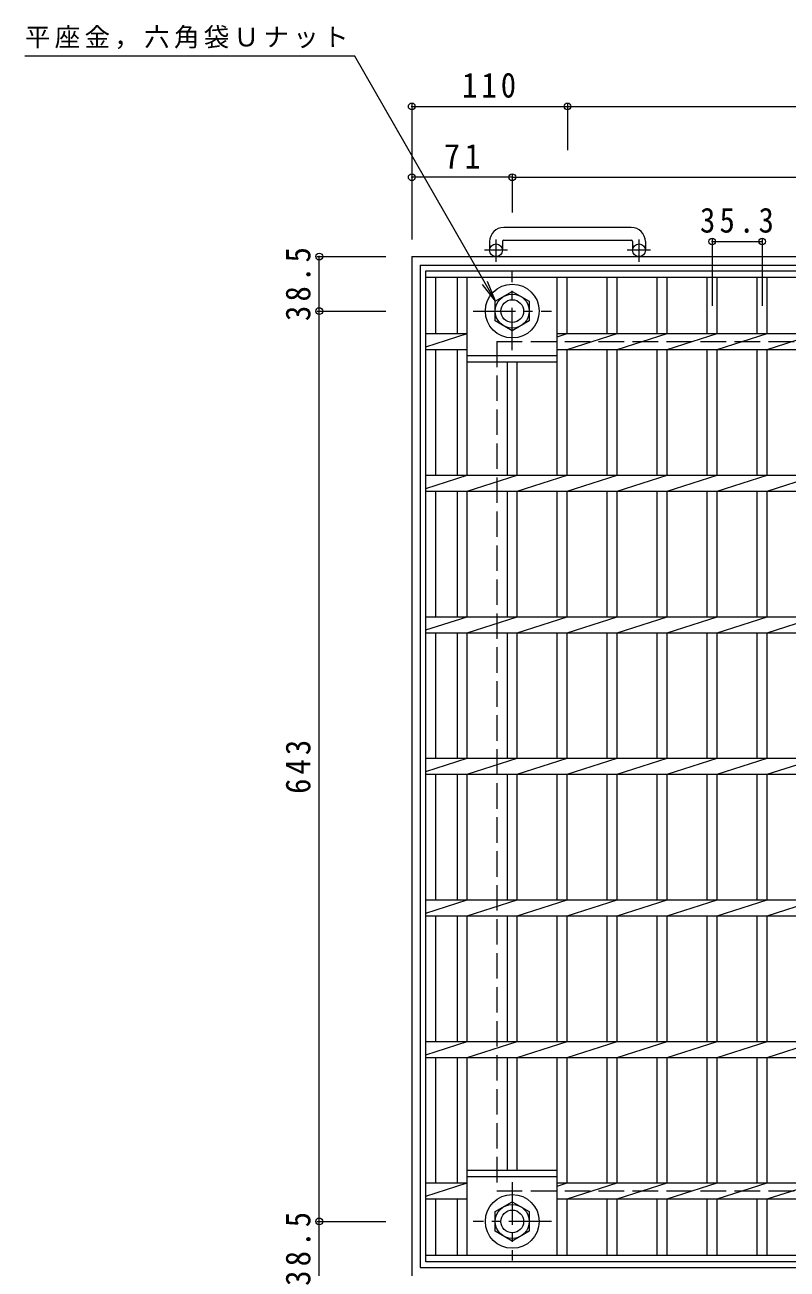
# Model space of a CAD drawing. Units: millimetres at full size, sheet at 1:6. Extents: x -901 to 1055, y -824 to 820.
# Drawn here: x -901 to -362, y -153 to 726 of the extents above; entities that cross this region are included whole.
import ezdxf

# ---------------------------------------------------------------- set-up
doc = ezdxf.new("R2010")
doc.units = ezdxf.units.MM
doc.header["$LTSCALE"] = 6
doc.header["$PDMODE"] = 32
doc.header["$PDSIZE"] = 4.8
doc.linetypes.add('CHAIN1', pattern=[8, 5, -1, 1, -1])
doc.linetypes.add('DASHED3', pattern=[4, 3, -1])
for name, color, linetype, lineweight in [('E-1', 2, 'Continuous', 9), ('E-2', 3, 'Continuous', 9), ('E-4', 7, 'Continuous', 9), ('E-5', 7, 'Continuous', 9)]:
    doc.layers.add(name, color=color, linetype=linetype, lineweight=lineweight)
doc.styles.add('ＭＳ ゴシック', font='')
doc.styles.get('ＭＳ ゴシック').set_extended_font_data('MS Gothic')

msp = doc.modelspace()

# ---------------------------------------------------------------- linework, layer by layer
at = {"layer": 'E-1'}
for p, q in [((-472.319, 582.693), (-562.319, 582.693)), ((-572.319, 572.694), (-572.319, 566.593)), ((-563.319, 572.694), (-563.319, 566.593)), ((-562.319, 573.693), (-472.319, 573.693)), ((-471.319, 572.694), (-471.319, 566.593)), ((-462.319, 572.694), (-462.319, 566.593)), ((-627.319, 562.094), (-627.319, -157.906)), ((-627.319, 562.094), (92.681, 562.094)), ((-621.319, 556.093), (-621.319, -151.906)), ((-621.319, 556.093), (86.681, 556.093)), ((-621.319, -151.906), (86.681, -151.906))]:
    msp.add_line(p, q, dxfattribs=at)
at = {"layer": 'E-1', "linetype": 'CHAIN1'}
for p, q in [((-567.819, 558.486), (-567.819, 574.084)), ((-466.819, 558.486), (-466.819, 574.084)), ((-559.656, 566.593), (-576.063, 566.593)), ((-458.656, 566.593), (-475.063, 566.593)), ((-556.318, 495.957), (-556.318, 551.231)), ((-583.955, 523.594), (-528.682, 523.594)), ((-556.318, -91.77), (-556.318, -147.043)), ((-528.682, -119.407), (-583.955, -119.407))]:
    msp.add_line(p, q, dxfattribs=at)
at = {"layer": 'E-1', "linetype": 'DASHED3'}
for p, q in [((-567.319, 502.094), (32.681, 502.094)), ((-567.319, 502.094), (-567.319, -97.907)), ((-567.319, -97.907), (32.681, -97.907))]:
    msp.add_line(p, q, dxfattribs=at)
at = {"layer": 'E-1'}
for points in [[(-544.318, 530.521), (-544.318, 516.665), (-556.318, 509.737), (-568.318, 516.665), (-568.318, 530.521), (-556.318, 537.45)], [(-568.319, -126.334), (-568.319, -112.478), (-556.318, -105.549), (-544.319, -112.478), (-544.319, -126.334), (-556.318, -133.263)]]:
    msp.add_lwpolyline(points, close=True, dxfattribs=at)
for centre, radius in [((-567.819, 566.593), 4.5), ((-466.819, 566.593), 4.5), ((-556.318, 523.594), 19), ((-556.318, 523.594), 12), ((-556.318, 523.594), 8), ((-556.318, -119.407), 19), ((-556.318, -119.407), 12), ((-556.318, -119.407), 8)]:
    msp.add_circle(centre, radius, dxfattribs=at)
for centre, radius, start, end in [((-562.319, 572.694), 10, 90, 180), ((-472.319, 572.694), 10, 0, 90), ((-562.319, 572.694), 1, 90, 180), ((-472.319, 572.694), 1, 0, 90)]:
    msp.add_arc(centre, radius, start, end, dxfattribs=at)
at = {"layer": 'E-2'}
for p, q in [((-617.319, -147.906), (-617.319, 552.094)), ((-617.319, 552.094), (82.681, 552.094)), ((-617.319, 547.594), (82.681, 547.594)), ((-610.319, 507.743), (-610.319, 547.594)), ((-595.118, 507.743), (-595.118, 547.594)), ((-588.118, 407.743), (-588.118, 547.594)), ((-524.518, 407.743), (-524.518, 547.594)), ((-517.518, 507.743), (-517.518, 547.594)), ((-489.218, 507.743), (-489.218, 547.594)), ((-482.218, 507.743), (-482.218, 547.594)), ((-453.918, 507.743), (-453.918, 547.594)), ((-446.919, 507.743), (-446.919, 547.594)), ((-418.618, 507.743), (-418.618, 547.594)), ((-411.618, 507.743), (-411.618, 547.594)), ((-383.318, 507.743), (-383.318, 547.594)), ((-376.318, 507.743), (-376.318, 547.594)), ((-617.319, 498.365), (-588.118, 507.744)), ((-617.319, 507.743), (-588.121, 507.743)), ((-524.518, 505.503), (-517.518, 507.744)), ((-524.518, 507.743), (-23.123, 507.743)), ((-517.518, 496.444), (-482.218, 507.744)), ((-482.219, 496.444), (-446.919, 507.744)), ((-446.919, 496.444), (-411.619, 507.744)), ((-411.619, 496.444), (-376.319, 507.744)), ((-376.319, 496.444), (-341.019, 507.744)), ((-617.319, 496.443), (-588.118, 496.443)), ((-610.319, 407.743), (-610.319, 496.443)), ((-595.118, 407.743), (-595.118, 496.443)), ((-524.518, 496.443), (-23.119, 496.443)), ((-517.518, 407.743), (-517.518, 496.443)), ((-489.218, 407.743), (-489.218, 496.443)), ((-482.218, 407.743), (-482.218, 496.443)), ((-453.918, 407.743), (-453.918, 496.443)), ((-446.919, 407.743), (-446.919, 496.443)), ((-418.618, 407.743), (-418.618, 496.443)), ((-411.618, 407.743), (-411.618, 496.443)), ((-383.318, 407.743), (-383.318, 496.443)), ((-376.318, 407.743), (-376.318, 496.443)), ((-524.518, 492.094), (-588.118, 492.094)), ((-524.518, 487.594), (-588.118, 487.594)), ((-559.818, 407.743), (-559.818, 487.594)), ((-552.818, 407.743), (-552.818, 487.594)), ((-617.319, 398.365), (-588.118, 407.744)), ((-617.319, 407.743), (82.681, 407.743)), ((-588.118, 396.444), (-552.818, 407.744)), ((-552.818, 396.444), (-517.518, 407.744)), ((-517.518, 396.444), (-482.218, 407.744)), ((-482.219, 396.444), (-446.919, 407.744)), ((-446.919, 396.444), (-411.619, 407.744)), ((-411.619, 396.444), (-376.319, 407.744)), ((-376.319, 396.444), (-341.019, 407.744)), ((-617.319, 396.443), (82.681, 396.443)), ((-610.319, 307.744), (-610.319, 396.443)), ((-595.118, 307.744), (-595.118, 396.443)), ((-588.118, 307.744), (-588.118, 396.443)), ((-559.818, 307.744), (-559.818, 396.443)), ((-552.818, 307.744), (-552.818, 396.443)), ((-524.518, 307.744), (-524.518, 396.443)), ((-517.518, 307.744), (-517.518, 396.443)), ((-489.218, 307.744), (-489.218, 396.443)), ((-482.218, 307.744), (-482.218, 396.443)), ((-453.918, 307.744), (-453.918, 396.443)), ((-446.919, 307.744), (-446.919, 396.443)), ((-418.618, 307.744), (-418.618, 396.443)), ((-411.618, 307.744), (-411.618, 396.443)), ((-383.318, 307.744), (-383.318, 396.443)), ((-376.318, 307.744), (-376.318, 396.443)), ((-617.319, 307.744), (82.681, 307.744)), ((-617.319, 298.364), (-588.118, 307.744)), ((-588.118, 296.444), (-552.818, 307.744)), ((-552.818, 296.444), (-517.518, 307.744)), ((-517.518, 296.444), (-482.218, 307.744)), ((-482.219, 296.444), (-446.919, 307.744)), ((-446.919, 296.444), (-411.619, 307.744)), ((-411.619, 296.444), (-376.319, 307.744)), ((-376.319, 296.444), (-341.019, 307.744)), ((-617.319, 296.444), (82.681, 296.444)), ((-610.319, 207.743), (-610.319, 296.444)), ((-595.118, 207.743), (-595.118, 296.444)), ((-588.118, 207.743), (-588.118, 296.444)), ((-559.818, 207.743), (-559.818, 296.444)), ((-552.818, 207.743), (-552.818, 296.444)), ((-524.518, 207.743), (-524.518, 296.444)), ((-517.518, 207.743), (-517.518, 296.444)), ((-489.218, 207.743), (-489.218, 296.444)), ((-482.218, 207.743), (-482.218, 296.444)), ((-453.918, 207.743), (-453.918, 296.444)), ((-446.919, 207.743), (-446.919, 296.444)), ((-418.618, 207.743), (-418.618, 296.444)), ((-411.618, 207.743), (-411.618, 296.444)), ((-383.318, 207.743), (-383.318, 296.444)), ((-376.318, 207.743), (-376.318, 296.444)), ((-617.319, 198.365), (-588.118, 207.744)), ((-617.319, 207.743), (82.681, 207.743)), ((-588.118, 196.444), (-552.818, 207.744)), ((-552.818, 196.444), (-517.518, 207.744)), ((-517.518, 196.444), (-482.218, 207.744)), ((-482.219, 196.444), (-446.919, 207.744)), ((-446.919, 196.444), (-411.619, 207.744)), ((-411.619, 196.444), (-376.319, 207.744)), ((-376.319, 196.444), (-341.019, 207.744)), ((-617.319, 196.443), (82.681, 196.443)), ((-610.319, 107.744), (-610.319, 196.443)), ((-595.118, 107.744), (-595.118, 196.443)), ((-588.118, 107.744), (-588.118, 196.443)), ((-559.818, 107.744), (-559.818, 196.443)), ((-552.818, 107.744), (-552.818, 196.443)), ((-524.518, 107.744), (-524.518, 196.443)), ((-517.518, 107.744), (-517.518, 196.443)), ((-489.218, 107.744), (-489.218, 196.443)), ((-482.218, 107.744), (-482.218, 196.443)), ((-453.918, 107.744), (-453.918, 196.443)), ((-446.919, 107.744), (-446.919, 196.443)), ((-418.618, 107.744), (-418.618, 196.443)), ((-411.618, 107.744), (-411.618, 196.443)), ((-383.318, 107.744), (-383.318, 196.443)), ((-376.318, 107.744), (-376.318, 196.443)), ((-617.319, 107.744), (82.681, 107.744)), ((-617.319, 98.365), (-588.118, 107.744)), ((-588.118, 96.444), (-552.818, 107.744)), ((-552.818, 96.444), (-517.518, 107.744)), ((-517.518, 96.444), (-482.218, 107.744)), ((-482.219, 96.444), (-446.919, 107.744)), ((-446.919, 96.444), (-411.619, 107.744)), ((-411.619, 96.444), (-376.319, 107.744)), ((-376.319, 96.444), (-341.019, 107.744)), ((-617.319, 96.443), (82.681, 96.443)), ((-610.319, 7.744), (-610.319, 96.443)), ((-595.118, 7.744), (-595.118, 96.443)), ((-588.118, 7.744), (-588.118, 96.443)), ((-559.818, 7.744), (-559.818, 96.443)), ((-552.818, 7.744), (-552.818, 96.443)), ((-524.518, 7.744), (-524.518, 96.443)), ((-517.518, 7.744), (-517.518, 96.443)), ((-489.218, 7.744), (-489.218, 96.443)), ((-482.218, 7.744), (-482.218, 96.443)), ((-453.918, 7.744), (-453.918, 96.443)), ((-446.919, 7.744), (-446.919, 96.443)), ((-418.618, 7.744), (-418.618, 96.443)), ((-411.618, 7.744), (-411.618, 96.443)), ((-383.318, 7.744), (-383.318, 96.443)), ((-376.318, 7.744), (-376.318, 96.443)), ((-617.319, 7.744), (82.681, 7.744)), ((-617.319, -1.635), (-588.118, 7.744)), ((-588.118, -3.555), (-552.818, 7.744)), ((-552.818, -3.555), (-517.518, 7.744)), ((-517.518, -3.555), (-482.218, 7.744)), ((-482.219, -3.555), (-446.919, 7.744)), ((-446.919, -3.555), (-411.619, 7.744)), ((-411.619, -3.555), (-376.319, 7.744)), ((-376.319, -3.555), (-341.019, 7.744)), ((-617.319, -3.556), (82.681, -3.556)), ((-610.319, -92.256), (-610.319, -3.556)), ((-595.118, -92.256), (-595.118, -3.556)), ((-588.118, -143.407), (-588.118, -3.556)), ((-559.818, -83.406), (-559.818, -3.556)), ((-552.818, -83.406), (-552.818, -3.556)), ((-524.518, -143.407), (-524.518, -3.556)), ((-517.518, -92.256), (-517.518, -3.556)), ((-489.218, -92.256), (-489.218, -3.556)), ((-482.218, -92.256), (-482.218, -3.556)), ((-453.918, -92.256), (-453.918, -3.556)), ((-446.919, -92.256), (-446.919, -3.556)), ((-418.618, -92.256), (-418.618, -3.556)), ((-411.618, -92.256), (-411.618, -3.556)), ((-383.318, -92.256), (-383.318, -3.556)), ((-376.318, -92.256), (-376.318, -3.556)), ((-524.518, -83.406), (-588.118, -83.406)), ((-617.319, -92.256), (-588.118, -92.256)), ((-617.319, -101.635), (-588.118, -92.256)), ((-524.518, -87.906), (-588.118, -87.906)), ((-524.518, -94.497), (-517.518, -92.256)), ((-524.518, -92.256), (-23.121, -92.256)), ((-517.518, -103.556), (-482.218, -92.256)), ((-482.219, -103.556), (-446.919, -92.256)), ((-446.919, -103.556), (-411.619, -92.256)), ((-411.619, -103.556), (-376.319, -92.256)), ((-376.319, -103.556), (-341.019, -92.256)), ((-617.319, -103.557), (-588.118, -103.557)), ((-610.319, -143.407), (-610.319, -103.557)), ((-595.118, -143.407), (-595.118, -103.557)), ((-524.518, -103.557), (-23.119, -103.557)), ((-517.518, -143.407), (-517.518, -103.557)), ((-489.218, -143.407), (-489.218, -103.557)), ((-482.218, -143.407), (-482.218, -103.557)), ((-453.918, -143.407), (-453.918, -103.557)), ((-446.919, -143.407), (-446.919, -103.557)), ((-418.618, -143.407), (-418.618, -103.557)), ((-411.618, -143.407), (-411.618, -103.557)), ((-383.318, -143.407), (-383.318, -103.557)), ((-376.318, -143.407), (-376.318, -103.557)), ((82.681, -143.407), (-617.319, -143.407)), ((82.681, -147.906), (-617.319, -147.906))]:
    msp.add_line(p, q, dxfattribs=at)
at = {"layer": 'E-4'}
for p, q in [((-627.319, 669.925), (-627.319, 574.094)), ((-627.319, 668.125), (-517.319, 668.125)), ((-517.319, 669.925), (-517.319, 637.314)), ((-517.319, 668.125), (-17.319, 668.125)), ((-556.318, 618.156), (-627.319, 618.156)), ((-556.318, 619.956), (-556.318, 593.269)), ((-556.318, 618.156), (8.681, 618.156)), ((-415.118, 574.545), (-415.218, 527.358)), ((-415.118, 572.745), (-379.818, 572.745)), ((-379.818, 574.545), (-379.918, 527.358)), ((-694.476, 562.093), (-645.676, 562.093)), ((-692.676, 523.594), (-692.676, 562.093)), ((-694.476, 523.594), (-645.676, 523.594)), ((-692.676, -119.408), (-692.676, 523.594)), ((-694.476, -119.408), (-645.676, -119.408)), ((-692.676, -157.908), (-692.676, -119.408))]:
    msp.add_line(p, q, dxfattribs=at)
for p in [(-627.319, 668.125), (-517.319, 668.125), (-627.319, 618.156), (-556.318, 618.156), (-415.118, 572.745), (-379.818, 572.745), (-692.676, 562.093), (-692.676, 523.594), (-692.676, -119.408)]:
    msp.add_point(p, dxfattribs=at)
at = {"layer": 'E-5'}
for p, q in [((-667.629, 703.643), (-900.629, 703.643)), ((-568.218, 530.521), (-667.629, 703.643)), ((-568.218, 530.521), (-577.322, 542.443)), ((-568.218, 530.521), (-573.926, 544.393))]:
    msp.add_line(p, q, dxfattribs=at)

# ---------------------------------------------------------------- texts
at = {"layer": 'E-4', "color": 2, "char_height": 17.6, "attachment_point": 7, "style": 'ＭＳ ゴシック'}
for s, insert in [('\\T1.27;\\W0.9;110', (-591.819, 674.125)), ('\\T1.27;\\W0.95;71', (-604.569, 624.156)), ('\\T1.28;\\W0.9;35.3', (-423.718, 578.745))]:
    msp.add_mtext(s, dxfattribs=dict(at, insert=insert))
at = {"layer": 'E-4', "color": 2, "char_height": 17.6, "attachment_point": 7, "rotation": 90, "style": 'ＭＳ ゴシック'}
for s, insert in [('\\T1.28;\\W0.9;38.5', (-698.676, 516.593)), ('\\T1.27;\\W0.9;643', (-698.676, 182.593)), ('\\T1.28;\\W0.9;38.5', (-698.676, -164.908))]:
    msp.add_mtext(s, dxfattribs=dict(at, insert=insert))
at = {"layer": 'E-5', "insert": (-900.629, 708.643), "char_height": 13.2, "attachment_point": 7, "style": 'ＭＳ ゴシック'}
msp.add_mtext('\\T1.17;平座金，六角袋Ｕナット', dxfattribs=at)

doc.saveas('drawing.dxf')
